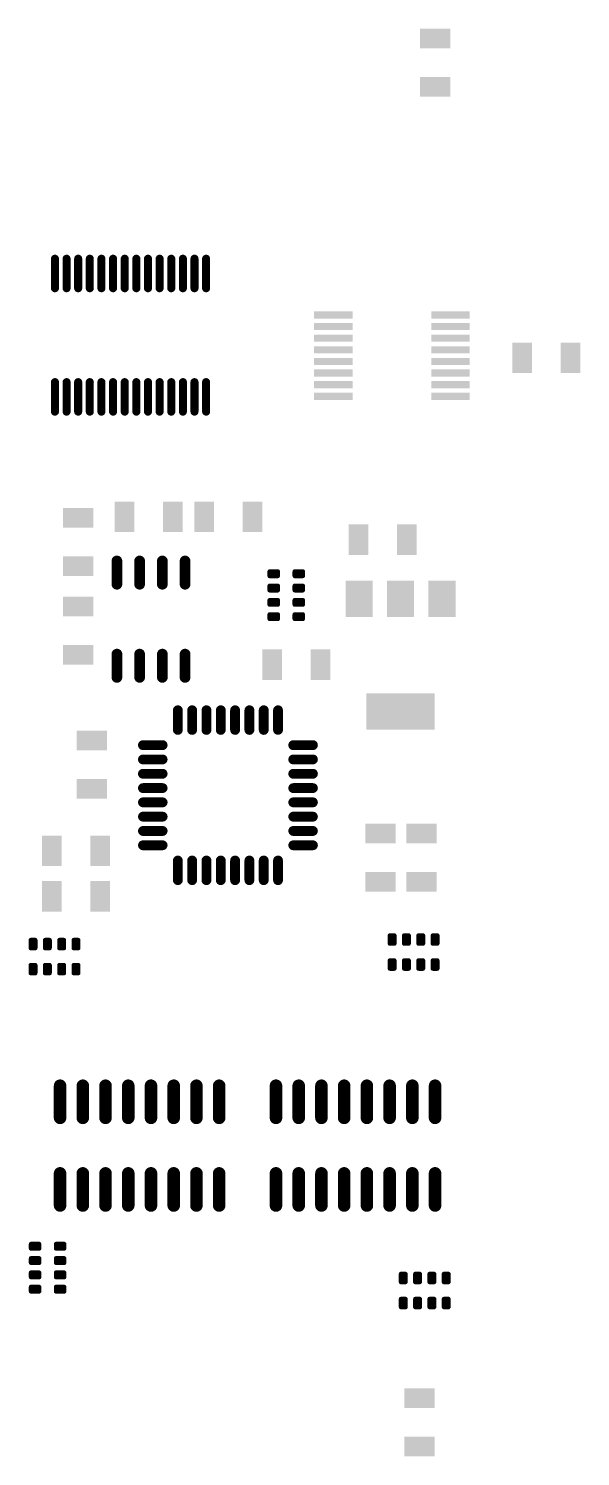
# Model space of a CAD drawing. Header units: millimetres. Extents: x 0.91 to 2.12, y 1.19 to 4.33.
import ezdxf

# ---------------------------------------------------------------- set-up
doc = ezdxf.new("R2010")
doc.units = ezdxf.units.MM
doc.header["$MEASUREMENT"] = 0
doc.layers.add('TopPaste', color=8, linetype='Continuous')

# ---------------------------------------------------------------- blocks, each defined once
blk = doc.blocks.new('C1206_1')
at = {"layer": 'TopPaste'}
for points in [[(-0.0315, -0.0335), (-0.0315, 0.0335), (-0.0748, -0.0335), (-0.0748, 0.0335)], [(0.0748, -0.0335), (0.0748, 0.0335), (0.0315, -0.0335), (0.0315, 0.0335)]]:
    blk.add_solid(points, dxfattribs=at)
blk = doc.blocks.new('C1206_2')
at = {"layer": 'TopPaste'}
for points in [[(-0.0315, -0.0335), (-0.0315, 0.0335), (-0.0748, -0.0335), (-0.0748, 0.0335)], [(0.0748, -0.0335), (0.0748, 0.0335), (0.0315, -0.0335), (0.0315, 0.0335)]]:
    blk.add_solid(points, dxfattribs=at)
blk = doc.blocks.new('16S1_M_3')
at = {"layer": 'TopPaste', "const_width": 0.0276}
for points in [[(-0.0354, 0), (0.0354, 0)], [(0.1575, 0), (0.2283, 0)], [(-0.0354, -0.05), (0.0354, -0.05)], [(0.1575, -0.05), (0.2283, -0.05)], [(-0.0354, -0.1), (0.0354, -0.1)], [(0.1575, -0.1), (0.2283, -0.1)], [(-0.0354, -0.15), (0.0354, -0.15)], [(0.1575, -0.15), (0.2283, -0.15)], [(-0.0354, -0.2), (0.0354, -0.2)], [(0.1575, -0.2), (0.2283, -0.2)], [(-0.0354, -0.25), (0.0354, -0.25)], [(0.1575, -0.25), (0.2283, -0.25)], [(-0.0354, -0.3), (0.0354, -0.3)], [(0.1575, -0.3), (0.2283, -0.3)], [(-0.0354, -0.35), (0.0354, -0.35)], [(0.1575, -0.35), (0.2283, -0.35)]]:
    blk.add_lwpolyline(points, dxfattribs=at)
at = {"layer": 'TopPaste', "const_width": 0.0138}
for points in [[(-0.0423, 0, 1), (-0.0285, 0, 1)], [(0.0285, 0, 1), (0.0423, 0, 1)], [(0.1506, 0, 1), (0.1644, 0, 1)], [(0.2215, 0, 1), (0.2352, 0, 1)], [(-0.0423, -0.05, 1), (-0.0285, -0.05, 1)], [(0.0285, -0.05, 1), (0.0423, -0.05, 1)], [(0.1506, -0.05, 1), (0.1644, -0.05, 1)], [(0.2215, -0.05, 1), (0.2352, -0.05, 1)], [(-0.0423, -0.1, 1), (-0.0285, -0.1, 1)], [(0.0285, -0.1, 1), (0.0423, -0.1, 1)], [(0.1506, -0.1, 1), (0.1644, -0.1, 1)], [(0.2215, -0.1, 1), (0.2352, -0.1, 1)], [(-0.0423, -0.15, 1), (-0.0285, -0.15, 1)], [(0.0285, -0.15, 1), (0.0423, -0.15, 1)], [(0.1506, -0.15, 1), (0.1644, -0.15, 1)], [(0.2215, -0.15, 1), (0.2352, -0.15, 1)], [(-0.0423, -0.2, 1), (-0.0285, -0.2, 1)], [(0.0285, -0.2, 1), (0.0423, -0.2, 1)], [(0.1506, -0.2, 1), (0.1644, -0.2, 1)], [(0.2215, -0.2, 1), (0.2352, -0.2, 1)], [(-0.0423, -0.25, 1), (-0.0285, -0.25, 1)], [(0.0285, -0.25, 1), (0.0423, -0.25, 1)], [(0.1506, -0.25, 1), (0.1644, -0.25, 1)], [(0.2215, -0.25, 1), (0.2352, -0.25, 1)], [(-0.0423, -0.3, 1), (-0.0285, -0.3, 1)], [(0.0285, -0.3, 1), (0.0423, -0.3, 1)], [(0.1506, -0.3, 1), (0.1644, -0.3, 1)], [(0.2215, -0.3, 1), (0.2352, -0.3, 1)], [(-0.0423, -0.35, 1), (-0.0285, -0.35, 1)], [(0.0285, -0.35, 1), (0.0423, -0.35, 1)], [(0.1506, -0.35, 1), (0.1644, -0.35, 1)], [(0.2215, -0.35, 1), (0.2352, -0.35, 1)]]:
    blk.add_lwpolyline(points, format="xyb", close=True, dxfattribs=at)
blk = doc.blocks.new('16S1_M_4')
at = {"layer": 'TopPaste', "const_width": 0.0276}
for points in [[(-0.0354, 0), (0.0354, 0)], [(0.1575, 0), (0.2283, 0)], [(-0.0354, -0.05), (0.0354, -0.05)], [(0.1575, -0.05), (0.2283, -0.05)], [(-0.0354, -0.1), (0.0354, -0.1)], [(0.1575, -0.1), (0.2283, -0.1)], [(-0.0354, -0.15), (0.0354, -0.15)], [(0.1575, -0.15), (0.2283, -0.15)], [(-0.0354, -0.2), (0.0354, -0.2)], [(0.1575, -0.2), (0.2283, -0.2)], [(-0.0354, -0.25), (0.0354, -0.25)], [(0.1575, -0.25), (0.2283, -0.25)], [(-0.0354, -0.3), (0.0354, -0.3)], [(0.1575, -0.3), (0.2283, -0.3)], [(-0.0354, -0.35), (0.0354, -0.35)], [(0.1575, -0.35), (0.2283, -0.35)]]:
    blk.add_lwpolyline(points, dxfattribs=at)
at = {"layer": 'TopPaste', "const_width": 0.0138}
for points in [[(-0.0423, 0, 1), (-0.0285, 0, 1)], [(0.0285, 0, 1), (0.0423, 0, 1)], [(0.1506, 0, 1), (0.1644, 0, 1)], [(0.2215, 0, 1), (0.2352, 0, 1)], [(-0.0423, -0.05, 1), (-0.0285, -0.05, 1)], [(0.0285, -0.05, 1), (0.0423, -0.05, 1)], [(0.1506, -0.05, 1), (0.1644, -0.05, 1)], [(0.2215, -0.05, 1), (0.2352, -0.05, 1)], [(-0.0423, -0.1, 1), (-0.0285, -0.1, 1)], [(0.0285, -0.1, 1), (0.0423, -0.1, 1)], [(0.1506, -0.1, 1), (0.1644, -0.1, 1)], [(0.2215, -0.1, 1), (0.2352, -0.1, 1)], [(-0.0423, -0.15, 1), (-0.0285, -0.15, 1)], [(0.0285, -0.15, 1), (0.0423, -0.15, 1)], [(0.1506, -0.15, 1), (0.1644, -0.15, 1)], [(0.2215, -0.15, 1), (0.2352, -0.15, 1)], [(-0.0423, -0.2, 1), (-0.0285, -0.2, 1)], [(0.0285, -0.2, 1), (0.0423, -0.2, 1)], [(0.1506, -0.2, 1), (0.1644, -0.2, 1)], [(0.2215, -0.2, 1), (0.2352, -0.2, 1)], [(-0.0423, -0.25, 1), (-0.0285, -0.25, 1)], [(0.0285, -0.25, 1), (0.0423, -0.25, 1)], [(0.1506, -0.25, 1), (0.1644, -0.25, 1)], [(0.2215, -0.25, 1), (0.2352, -0.25, 1)], [(-0.0423, -0.3, 1), (-0.0285, -0.3, 1)], [(0.0285, -0.3, 1), (0.0423, -0.3, 1)], [(0.1506, -0.3, 1), (0.1644, -0.3, 1)], [(0.2215, -0.3, 1), (0.2352, -0.3, 1)], [(-0.0423, -0.35, 1), (-0.0285, -0.35, 1)], [(0.0285, -0.35, 1), (0.0423, -0.35, 1)], [(0.1506, -0.35, 1), (0.1644, -0.35, 1)], [(0.2215, -0.35, 1), (0.2352, -0.35, 1)]]:
    blk.add_lwpolyline(points, format="xyb", close=True, dxfattribs=at)
blk = doc.blocks.new('SO8_S_5')
at = {"layer": 'TopPaste', "const_width": 0.00492}
for points in [[(-0.0113, 0.0049, 1), (-0.0064, 0.0049, 1)], [(0.0064, 0.0049, 1), (0.0113, 0.0049, 1)], [(0.0438, 0.0049, 1), (0.0487, 0.0049, 1)], [(0.0615, 0.0049, 1), (0.0664, 0.0049, 1)], [(-0.0113, -0.0049, 1), (-0.0064, -0.0049, 1)], [(-0.0113, -0.0266, 1), (-0.0064, -0.0266, 1)], [(0.0064, -0.0049, 1), (0.0113, -0.0049, 1)], [(0.0064, -0.0266, 1), (0.0113, -0.0266, 1)], [(0.0438, -0.0049, 1), (0.0487, -0.0049, 1)], [(0.0438, -0.0266, 1), (0.0487, -0.0266, 1)], [(0.0615, -0.0049, 1), (0.0664, -0.0049, 1)], [(0.0615, -0.0266, 1), (0.0664, -0.0266, 1)], [(-0.0113, -0.0364, 1), (-0.0064, -0.0364, 1)], [(-0.0113, -0.0581, 1), (-0.0064, -0.0581, 1)], [(0.0064, -0.0364, 1), (0.0113, -0.0364, 1)], [(0.0064, -0.0581, 1), (0.0113, -0.0581, 1)], [(0.0438, -0.0364, 1), (0.0487, -0.0364, 1)], [(0.0438, -0.0581, 1), (0.0487, -0.0581, 1)], [(0.0615, -0.0364, 1), (0.0664, -0.0364, 1)], [(0.0615, -0.0581, 1), (0.0664, -0.0581, 1)], [(-0.0113, -0.0679, 1), (-0.0064, -0.0679, 1)], [(-0.0113, -0.0896, 1), (-0.0064, -0.0896, 1)], [(0.0064, -0.0679, 1), (0.0113, -0.0679, 1)], [(0.0064, -0.0896, 1), (0.0113, -0.0896, 1)], [(0.0438, -0.0679, 1), (0.0487, -0.0679, 1)], [(0.0438, -0.0896, 1), (0.0487, -0.0896, 1)], [(0.0615, -0.0679, 1), (0.0664, -0.0679, 1)], [(0.0615, -0.0896, 1), (0.0664, -0.0896, 1)], [(-0.0113, -0.0994, 1), (-0.0064, -0.0994, 1)], [(0.0064, -0.0994, 1), (0.0113, -0.0994, 1)], [(0.0438, -0.0994, 1), (0.0487, -0.0994, 1)], [(0.0615, -0.0994, 1), (0.0664, -0.0994, 1)]]:
    blk.add_lwpolyline(points, format="xyb", close=True, dxfattribs=at)
at = {"layer": 'TopPaste'}
for points in [[(0.0138, -0.0049), (0.0138, 0.0049), (-0.0138, -0.0049), (-0.0138, 0.0049)], [(0.0089, -0.0098), (0.0089, 0.0098), (-0.0089, -0.0098), (-0.0089, 0.0098)], [(0.0689, -0.0049), (0.0689, 0.0049), (0.0413, -0.0049), (0.0413, 0.0049)], [(0.064, -0.0098), (0.064, 0.0098), (0.0463, -0.0098), (0.0463, 0.0098)], [(0.0138, -0.0364), (0.0138, -0.0266), (-0.0138, -0.0364), (-0.0138, -0.0266)], [(0.0089, -0.0413), (0.0089, -0.0217), (-0.0089, -0.0413), (-0.0089, -0.0217)], [(0.0689, -0.0364), (0.0689, -0.0266), (0.0413, -0.0364), (0.0413, -0.0266)], [(0.064, -0.0413), (0.064, -0.0217), (0.0463, -0.0413), (0.0463, -0.0217)], [(0.0138, -0.0679), (0.0138, -0.0581), (-0.0138, -0.0679), (-0.0138, -0.0581)], [(0.0089, -0.0728), (0.0089, -0.0531), (-0.0089, -0.0728), (-0.0089, -0.0531)], [(0.0689, -0.0679), (0.0689, -0.0581), (0.0413, -0.0679), (0.0413, -0.0581)], [(0.064, -0.0728), (0.064, -0.0531), (0.0463, -0.0728), (0.0463, -0.0531)], [(0.0138, -0.0994), (0.0138, -0.0896), (-0.0138, -0.0994), (-0.0138, -0.0896)], [(0.0089, -0.1043), (0.0089, -0.0846), (-0.0089, -0.1043), (-0.0089, -0.0846)], [(0.0689, -0.0994), (0.0689, -0.0896), (0.0413, -0.0994), (0.0413, -0.0896)], [(0.064, -0.1043), (0.064, -0.0846), (0.0463, -0.1043), (0.0463, -0.0846)]]:
    blk.add_solid(points, dxfattribs=at)
blk = doc.blocks.new('SO8_S_6')
at = {"layer": 'TopPaste', "const_width": 0.00492}
for points in [[(-0.0113, 0.0049, 1), (-0.0064, 0.0049, 1)], [(0.0064, 0.0049, 1), (0.0113, 0.0049, 1)], [(0.0438, 0.0049, 1), (0.0487, 0.0049, 1)], [(0.0615, 0.0049, 1), (0.0664, 0.0049, 1)], [(-0.0113, -0.0049, 1), (-0.0064, -0.0049, 1)], [(-0.0113, -0.0266, 1), (-0.0064, -0.0266, 1)], [(0.0064, -0.0049, 1), (0.0113, -0.0049, 1)], [(0.0064, -0.0266, 1), (0.0113, -0.0266, 1)], [(0.0438, -0.0049, 1), (0.0487, -0.0049, 1)], [(0.0438, -0.0266, 1), (0.0487, -0.0266, 1)], [(0.0615, -0.0049, 1), (0.0664, -0.0049, 1)], [(0.0615, -0.0266, 1), (0.0664, -0.0266, 1)], [(-0.0113, -0.0364, 1), (-0.0064, -0.0364, 1)], [(-0.0113, -0.0581, 1), (-0.0064, -0.0581, 1)], [(0.0064, -0.0364, 1), (0.0113, -0.0364, 1)], [(0.0064, -0.0581, 1), (0.0113, -0.0581, 1)], [(0.0438, -0.0364, 1), (0.0487, -0.0364, 1)], [(0.0438, -0.0581, 1), (0.0487, -0.0581, 1)], [(0.0615, -0.0364, 1), (0.0664, -0.0364, 1)], [(0.0615, -0.0581, 1), (0.0664, -0.0581, 1)], [(-0.0113, -0.0679, 1), (-0.0064, -0.0679, 1)], [(-0.0113, -0.0896, 1), (-0.0064, -0.0896, 1)], [(0.0064, -0.0679, 1), (0.0113, -0.0679, 1)], [(0.0064, -0.0896, 1), (0.0113, -0.0896, 1)], [(0.0438, -0.0679, 1), (0.0487, -0.0679, 1)], [(0.0438, -0.0896, 1), (0.0487, -0.0896, 1)], [(0.0615, -0.0679, 1), (0.0664, -0.0679, 1)], [(0.0615, -0.0896, 1), (0.0664, -0.0896, 1)], [(-0.0113, -0.0994, 1), (-0.0064, -0.0994, 1)], [(0.0064, -0.0994, 1), (0.0113, -0.0994, 1)], [(0.0438, -0.0994, 1), (0.0487, -0.0994, 1)], [(0.0615, -0.0994, 1), (0.0664, -0.0994, 1)]]:
    blk.add_lwpolyline(points, format="xyb", close=True, dxfattribs=at)
at = {"layer": 'TopPaste'}
for points in [[(0.0138, -0.0049), (0.0138, 0.0049), (-0.0138, -0.0049), (-0.0138, 0.0049)], [(0.0089, -0.0098), (0.0089, 0.0098), (-0.0089, -0.0098), (-0.0089, 0.0098)], [(0.0689, -0.0049), (0.0689, 0.0049), (0.0413, -0.0049), (0.0413, 0.0049)], [(0.064, -0.0098), (0.064, 0.0098), (0.0463, -0.0098), (0.0463, 0.0098)], [(0.0138, -0.0364), (0.0138, -0.0266), (-0.0138, -0.0364), (-0.0138, -0.0266)], [(0.0089, -0.0413), (0.0089, -0.0217), (-0.0089, -0.0413), (-0.0089, -0.0217)], [(0.0689, -0.0364), (0.0689, -0.0266), (0.0413, -0.0364), (0.0413, -0.0266)], [(0.064, -0.0413), (0.064, -0.0217), (0.0463, -0.0413), (0.0463, -0.0217)], [(0.0138, -0.0679), (0.0138, -0.0581), (-0.0138, -0.0679), (-0.0138, -0.0581)], [(0.0089, -0.0728), (0.0089, -0.0531), (-0.0089, -0.0728), (-0.0089, -0.0531)], [(0.0689, -0.0679), (0.0689, -0.0581), (0.0413, -0.0679), (0.0413, -0.0581)], [(0.064, -0.0728), (0.064, -0.0531), (0.0463, -0.0728), (0.0463, -0.0531)], [(0.0138, -0.0994), (0.0138, -0.0896), (-0.0138, -0.0994), (-0.0138, -0.0896)], [(0.0089, -0.1043), (0.0089, -0.0846), (-0.0089, -0.1043), (-0.0089, -0.0846)], [(0.0689, -0.0994), (0.0689, -0.0896), (0.0413, -0.0994), (0.0413, -0.0896)], [(0.064, -0.1043), (0.064, -0.0846), (0.0463, -0.1043), (0.0463, -0.0846)]]:
    blk.add_solid(points, dxfattribs=at)
blk = doc.blocks.new('SO8_S_7')
at = {"layer": 'TopPaste', "const_width": 0.00492}
for points in [[(-0.0113, 0.0049, 1), (-0.0064, 0.0049, 1)], [(0.0064, 0.0049, 1), (0.0113, 0.0049, 1)], [(0.0438, 0.0049, 1), (0.0487, 0.0049, 1)], [(0.0615, 0.0049, 1), (0.0664, 0.0049, 1)], [(-0.0113, -0.0049, 1), (-0.0064, -0.0049, 1)], [(-0.0113, -0.0266, 1), (-0.0064, -0.0266, 1)], [(0.0064, -0.0049, 1), (0.0113, -0.0049, 1)], [(0.0064, -0.0266, 1), (0.0113, -0.0266, 1)], [(0.0438, -0.0049, 1), (0.0487, -0.0049, 1)], [(0.0438, -0.0266, 1), (0.0487, -0.0266, 1)], [(0.0615, -0.0049, 1), (0.0664, -0.0049, 1)], [(0.0615, -0.0266, 1), (0.0664, -0.0266, 1)], [(-0.0113, -0.0364, 1), (-0.0064, -0.0364, 1)], [(-0.0113, -0.0581, 1), (-0.0064, -0.0581, 1)], [(0.0064, -0.0364, 1), (0.0113, -0.0364, 1)], [(0.0064, -0.0581, 1), (0.0113, -0.0581, 1)], [(0.0438, -0.0364, 1), (0.0487, -0.0364, 1)], [(0.0438, -0.0581, 1), (0.0487, -0.0581, 1)], [(0.0615, -0.0364, 1), (0.0664, -0.0364, 1)], [(0.0615, -0.0581, 1), (0.0664, -0.0581, 1)], [(-0.0113, -0.0679, 1), (-0.0064, -0.0679, 1)], [(-0.0113, -0.0896, 1), (-0.0064, -0.0896, 1)], [(0.0064, -0.0679, 1), (0.0113, -0.0679, 1)], [(0.0064, -0.0896, 1), (0.0113, -0.0896, 1)], [(0.0438, -0.0679, 1), (0.0487, -0.0679, 1)], [(0.0438, -0.0896, 1), (0.0487, -0.0896, 1)], [(0.0615, -0.0679, 1), (0.0664, -0.0679, 1)], [(0.0615, -0.0896, 1), (0.0664, -0.0896, 1)], [(-0.0113, -0.0994, 1), (-0.0064, -0.0994, 1)], [(0.0064, -0.0994, 1), (0.0113, -0.0994, 1)], [(0.0438, -0.0994, 1), (0.0487, -0.0994, 1)], [(0.0615, -0.0994, 1), (0.0664, -0.0994, 1)]]:
    blk.add_lwpolyline(points, format="xyb", close=True, dxfattribs=at)
at = {"layer": 'TopPaste'}
for points in [[(0.0138, -0.0049), (0.0138, 0.0049), (-0.0138, -0.0049), (-0.0138, 0.0049)], [(0.0089, -0.0098), (0.0089, 0.0098), (-0.0089, -0.0098), (-0.0089, 0.0098)], [(0.0689, -0.0049), (0.0689, 0.0049), (0.0413, -0.0049), (0.0413, 0.0049)], [(0.064, -0.0098), (0.064, 0.0098), (0.0463, -0.0098), (0.0463, 0.0098)], [(0.0138, -0.0364), (0.0138, -0.0266), (-0.0138, -0.0364), (-0.0138, -0.0266)], [(0.0089, -0.0413), (0.0089, -0.0217), (-0.0089, -0.0413), (-0.0089, -0.0217)], [(0.0689, -0.0364), (0.0689, -0.0266), (0.0413, -0.0364), (0.0413, -0.0266)], [(0.064, -0.0413), (0.064, -0.0217), (0.0463, -0.0413), (0.0463, -0.0217)], [(0.0138, -0.0679), (0.0138, -0.0581), (-0.0138, -0.0679), (-0.0138, -0.0581)], [(0.0089, -0.0728), (0.0089, -0.0531), (-0.0089, -0.0728), (-0.0089, -0.0531)], [(0.0689, -0.0679), (0.0689, -0.0581), (0.0413, -0.0679), (0.0413, -0.0581)], [(0.064, -0.0728), (0.064, -0.0531), (0.0463, -0.0728), (0.0463, -0.0531)], [(0.0138, -0.0994), (0.0138, -0.0896), (-0.0138, -0.0994), (-0.0138, -0.0896)], [(0.0089, -0.1043), (0.0089, -0.0846), (-0.0089, -0.1043), (-0.0089, -0.0846)], [(0.0689, -0.0994), (0.0689, -0.0896), (0.0413, -0.0994), (0.0413, -0.0896)], [(0.064, -0.1043), (0.064, -0.0846), (0.0463, -0.1043), (0.0463, -0.0846)]]:
    blk.add_solid(points, dxfattribs=at)
blk = doc.blocks.new('SO8_S_8')
at = {"layer": 'TopPaste', "const_width": 0.00492}
for points in [[(-0.0113, 0.0049, 1), (-0.0064, 0.0049, 1)], [(0.0064, 0.0049, 1), (0.0113, 0.0049, 1)], [(0.0438, 0.0049, 1), (0.0487, 0.0049, 1)], [(0.0615, 0.0049, 1), (0.0664, 0.0049, 1)], [(-0.0113, -0.0049, 1), (-0.0064, -0.0049, 1)], [(-0.0113, -0.0266, 1), (-0.0064, -0.0266, 1)], [(0.0064, -0.0049, 1), (0.0113, -0.0049, 1)], [(0.0064, -0.0266, 1), (0.0113, -0.0266, 1)], [(0.0438, -0.0049, 1), (0.0487, -0.0049, 1)], [(0.0438, -0.0266, 1), (0.0487, -0.0266, 1)], [(0.0615, -0.0049, 1), (0.0664, -0.0049, 1)], [(0.0615, -0.0266, 1), (0.0664, -0.0266, 1)], [(-0.0113, -0.0364, 1), (-0.0064, -0.0364, 1)], [(-0.0113, -0.0581, 1), (-0.0064, -0.0581, 1)], [(0.0064, -0.0364, 1), (0.0113, -0.0364, 1)], [(0.0064, -0.0581, 1), (0.0113, -0.0581, 1)], [(0.0438, -0.0364, 1), (0.0487, -0.0364, 1)], [(0.0438, -0.0581, 1), (0.0487, -0.0581, 1)], [(0.0615, -0.0364, 1), (0.0664, -0.0364, 1)], [(0.0615, -0.0581, 1), (0.0664, -0.0581, 1)], [(-0.0113, -0.0679, 1), (-0.0064, -0.0679, 1)], [(-0.0113, -0.0896, 1), (-0.0064, -0.0896, 1)], [(0.0064, -0.0679, 1), (0.0113, -0.0679, 1)], [(0.0064, -0.0896, 1), (0.0113, -0.0896, 1)], [(0.0438, -0.0679, 1), (0.0487, -0.0679, 1)], [(0.0438, -0.0896, 1), (0.0487, -0.0896, 1)], [(0.0615, -0.0679, 1), (0.0664, -0.0679, 1)], [(0.0615, -0.0896, 1), (0.0664, -0.0896, 1)], [(-0.0113, -0.0994, 1), (-0.0064, -0.0994, 1)], [(0.0064, -0.0994, 1), (0.0113, -0.0994, 1)], [(0.0438, -0.0994, 1), (0.0487, -0.0994, 1)], [(0.0615, -0.0994, 1), (0.0664, -0.0994, 1)]]:
    blk.add_lwpolyline(points, format="xyb", close=True, dxfattribs=at)
at = {"layer": 'TopPaste'}
for points in [[(0.0138, -0.0049), (0.0138, 0.0049), (-0.0138, -0.0049), (-0.0138, 0.0049)], [(0.0089, -0.0098), (0.0089, 0.0098), (-0.0089, -0.0098), (-0.0089, 0.0098)], [(0.0689, -0.0049), (0.0689, 0.0049), (0.0413, -0.0049), (0.0413, 0.0049)], [(0.064, -0.0098), (0.064, 0.0098), (0.0463, -0.0098), (0.0463, 0.0098)], [(0.0138, -0.0364), (0.0138, -0.0266), (-0.0138, -0.0364), (-0.0138, -0.0266)], [(0.0089, -0.0413), (0.0089, -0.0217), (-0.0089, -0.0413), (-0.0089, -0.0217)], [(0.0689, -0.0364), (0.0689, -0.0266), (0.0413, -0.0364), (0.0413, -0.0266)], [(0.064, -0.0413), (0.064, -0.0217), (0.0463, -0.0413), (0.0463, -0.0217)], [(0.0138, -0.0679), (0.0138, -0.0581), (-0.0138, -0.0679), (-0.0138, -0.0581)], [(0.0089, -0.0728), (0.0089, -0.0531), (-0.0089, -0.0728), (-0.0089, -0.0531)], [(0.0689, -0.0679), (0.0689, -0.0581), (0.0413, -0.0679), (0.0413, -0.0581)], [(0.064, -0.0728), (0.064, -0.0531), (0.0463, -0.0728), (0.0463, -0.0531)], [(0.0138, -0.0994), (0.0138, -0.0896), (-0.0138, -0.0994), (-0.0138, -0.0896)], [(0.0089, -0.1043), (0.0089, -0.0846), (-0.0089, -0.1043), (-0.0089, -0.0846)], [(0.0689, -0.0994), (0.0689, -0.0896), (0.0413, -0.0994), (0.0413, -0.0896)], [(0.064, -0.1043), (0.064, -0.0846), (0.0463, -0.1043), (0.0463, -0.0846)]]:
    blk.add_solid(points, dxfattribs=at)
blk = doc.blocks.new('SSOP_SS28_N_9')
at = {"layer": 'TopPaste', "const_width": 0.0177}
for points in [[(-0.1683, 0.1663), (-0.1033, 0.1663)], [(0.1033, 0.1663), (0.1683, 0.1663)], [(-0.1683, 0.1407), (-0.1033, 0.1407)], [(0.1033, 0.1407), (0.1683, 0.1407)], [(-0.1683, 0.1152), (-0.1033, 0.1152)], [(-0.1683, 0.0896), (-0.1033, 0.0896)], [(0.1033, 0.1152), (0.1683, 0.1152)], [(0.1033, 0.0896), (0.1683, 0.0896)], [(-0.1683, 0.064), (-0.1033, 0.064)], [(0.1033, 0.064), (0.1683, 0.064)], [(-0.1683, 0.0384), (-0.1033, 0.0384)], [(0.1033, 0.0384), (0.1683, 0.0384)], [(-0.1683, 0.0128), (-0.1033, 0.0128)], [(0.1033, 0.0128), (0.1683, 0.0128)], [(-0.1683, -0.0128), (-0.1033, -0.0128)], [(-0.1683, -0.0384), (-0.1033, -0.0384)], [(0.1033, -0.0128), (0.1683, -0.0128)], [(0.1033, -0.0384), (0.1683, -0.0384)], [(-0.1683, -0.064), (-0.1033, -0.064)], [(0.1033, -0.064), (0.1683, -0.064)], [(-0.1683, -0.0896), (-0.1033, -0.0896)], [(0.1033, -0.0896), (0.1683, -0.0896)], [(-0.1683, -0.1152), (-0.1033, -0.1152)], [(0.1033, -0.1152), (0.1683, -0.1152)], [(-0.1683, -0.1407), (-0.1033, -0.1407)], [(0.1033, -0.1407), (0.1683, -0.1407)], [(-0.1683, -0.1663), (-0.1033, -0.1663)], [(0.1033, -0.1663), (0.1683, -0.1663)]]:
    blk.add_lwpolyline(points, dxfattribs=at)
at = {"layer": 'TopPaste', "const_width": 0.00886}
for points in [[(-0.1727, 0.1663, 1), (-0.1639, 0.1663, 1)], [(-0.1078, 0.1663, 1), (-0.0989, 0.1663, 1)], [(0.0989, 0.1663, 1), (0.1078, 0.1663, 1)], [(0.1639, 0.1663, 1), (0.1727, 0.1663, 1)], [(-0.1727, 0.1407, 1), (-0.1639, 0.1407, 1)], [(-0.1078, 0.1407, 1), (-0.0989, 0.1407, 1)], [(0.0989, 0.1407, 1), (0.1078, 0.1407, 1)], [(0.1639, 0.1407, 1), (0.1727, 0.1407, 1)], [(-0.1727, 0.1152, 1), (-0.1639, 0.1152, 1)], [(-0.1727, 0.0896, 1), (-0.1639, 0.0896, 1)], [(-0.1078, 0.1152, 1), (-0.0989, 0.1152, 1)], [(-0.1078, 0.0896, 1), (-0.0989, 0.0896, 1)], [(0.0989, 0.1152, 1), (0.1078, 0.1152, 1)], [(0.0989, 0.0896, 1), (0.1078, 0.0896, 1)], [(0.1639, 0.1152, 1), (0.1727, 0.1152, 1)], [(0.1639, 0.0896, 1), (0.1727, 0.0896, 1)], [(-0.1727, 0.064, 1), (-0.1639, 0.064, 1)], [(-0.1078, 0.064, 1), (-0.0989, 0.064, 1)], [(0.0989, 0.064, 1), (0.1078, 0.064, 1)], [(0.1639, 0.064, 1), (0.1727, 0.064, 1)], [(-0.1727, 0.0384, 1), (-0.1639, 0.0384, 1)], [(-0.1078, 0.0384, 1), (-0.0989, 0.0384, 1)], [(0.0989, 0.0384, 1), (0.1078, 0.0384, 1)], [(0.1639, 0.0384, 1), (0.1727, 0.0384, 1)], [(-0.1727, 0.0128, 1), (-0.1639, 0.0128, 1)], [(-0.1078, 0.0128, 1), (-0.0989, 0.0128, 1)], [(0.0989, 0.0128, 1), (0.1078, 0.0128, 1)], [(0.1639, 0.0128, 1), (0.1727, 0.0128, 1)], [(-0.1727, -0.0128, 1), (-0.1639, -0.0128, 1)], [(-0.1727, -0.0384, 1), (-0.1639, -0.0384, 1)], [(-0.1078, -0.0128, 1), (-0.0989, -0.0128, 1)], [(-0.1078, -0.0384, 1), (-0.0989, -0.0384, 1)], [(0.0989, -0.0128, 1), (0.1078, -0.0128, 1)], [(0.0989, -0.0384, 1), (0.1078, -0.0384, 1)], [(0.1639, -0.0128, 1), (0.1727, -0.0128, 1)], [(0.1639, -0.0384, 1), (0.1727, -0.0384, 1)], [(-0.1727, -0.064, 1), (-0.1639, -0.064, 1)], [(-0.1078, -0.064, 1), (-0.0989, -0.064, 1)], [(0.0989, -0.064, 1), (0.1078, -0.064, 1)], [(0.1639, -0.064, 1), (0.1727, -0.064, 1)], [(-0.1727, -0.0896, 1), (-0.1639, -0.0896, 1)], [(-0.1078, -0.0896, 1), (-0.0989, -0.0896, 1)], [(0.0989, -0.0896, 1), (0.1078, -0.0896, 1)], [(0.1639, -0.0896, 1), (0.1727, -0.0896, 1)], [(-0.1727, -0.1152, 1), (-0.1639, -0.1152, 1)], [(-0.1078, -0.1152, 1), (-0.0989, -0.1152, 1)], [(0.0989, -0.1152, 1), (0.1078, -0.1152, 1)], [(0.1639, -0.1152, 1), (0.1727, -0.1152, 1)], [(-0.1727, -0.1407, 1), (-0.1639, -0.1407, 1)], [(-0.1078, -0.1407, 1), (-0.0989, -0.1407, 1)], [(0.0989, -0.1407, 1), (0.1078, -0.1407, 1)], [(0.1639, -0.1407, 1), (0.1727, -0.1407, 1)], [(-0.1727, -0.1663, 1), (-0.1639, -0.1663, 1)], [(-0.1078, -0.1663, 1), (-0.0989, -0.1663, 1)], [(0.0989, -0.1663, 1), (0.1078, -0.1663, 1)], [(0.1639, -0.1663, 1), (0.1727, -0.1663, 1)]]:
    blk.add_lwpolyline(points, format="xyb", close=True, dxfattribs=at)
blk = doc.blocks.new('C1206_10')
at = {"layer": 'TopPaste'}
for points in [[(-0.0315, -0.0335), (-0.0315, 0.0335), (-0.0748, -0.0335), (-0.0748, 0.0335)], [(0.0748, -0.0335), (0.0748, 0.0335), (0.0315, -0.0335), (0.0315, 0.0335)]]:
    blk.add_solid(points, dxfattribs=at)
blk = doc.blocks.new('SO8_S_11')
at = {"layer": 'TopPaste', "const_width": 0.00492}
for points in [[(-0.0113, 0.0049, 1), (-0.0064, 0.0049, 1)], [(0.0064, 0.0049, 1), (0.0113, 0.0049, 1)], [(0.0438, 0.0049, 1), (0.0487, 0.0049, 1)], [(0.0615, 0.0049, 1), (0.0664, 0.0049, 1)], [(-0.0113, -0.0049, 1), (-0.0064, -0.0049, 1)], [(-0.0113, -0.0266, 1), (-0.0064, -0.0266, 1)], [(0.0064, -0.0049, 1), (0.0113, -0.0049, 1)], [(0.0064, -0.0266, 1), (0.0113, -0.0266, 1)], [(0.0438, -0.0049, 1), (0.0487, -0.0049, 1)], [(0.0438, -0.0266, 1), (0.0487, -0.0266, 1)], [(0.0615, -0.0049, 1), (0.0664, -0.0049, 1)], [(0.0615, -0.0266, 1), (0.0664, -0.0266, 1)], [(-0.0113, -0.0364, 1), (-0.0064, -0.0364, 1)], [(-0.0113, -0.0581, 1), (-0.0064, -0.0581, 1)], [(0.0064, -0.0364, 1), (0.0113, -0.0364, 1)], [(0.0064, -0.0581, 1), (0.0113, -0.0581, 1)], [(0.0438, -0.0364, 1), (0.0487, -0.0364, 1)], [(0.0438, -0.0581, 1), (0.0487, -0.0581, 1)], [(0.0615, -0.0364, 1), (0.0664, -0.0364, 1)], [(0.0615, -0.0581, 1), (0.0664, -0.0581, 1)], [(-0.0113, -0.0679, 1), (-0.0064, -0.0679, 1)], [(-0.0113, -0.0896, 1), (-0.0064, -0.0896, 1)], [(0.0064, -0.0679, 1), (0.0113, -0.0679, 1)], [(0.0064, -0.0896, 1), (0.0113, -0.0896, 1)], [(0.0438, -0.0679, 1), (0.0487, -0.0679, 1)], [(0.0438, -0.0896, 1), (0.0487, -0.0896, 1)], [(0.0615, -0.0679, 1), (0.0664, -0.0679, 1)], [(0.0615, -0.0896, 1), (0.0664, -0.0896, 1)], [(-0.0113, -0.0994, 1), (-0.0064, -0.0994, 1)], [(0.0064, -0.0994, 1), (0.0113, -0.0994, 1)], [(0.0438, -0.0994, 1), (0.0487, -0.0994, 1)], [(0.0615, -0.0994, 1), (0.0664, -0.0994, 1)]]:
    blk.add_lwpolyline(points, format="xyb", close=True, dxfattribs=at)
at = {"layer": 'TopPaste'}
for points in [[(0.0138, -0.0049), (0.0138, 0.0049), (-0.0138, -0.0049), (-0.0138, 0.0049)], [(0.0089, -0.0098), (0.0089, 0.0098), (-0.0089, -0.0098), (-0.0089, 0.0098)], [(0.0689, -0.0049), (0.0689, 0.0049), (0.0413, -0.0049), (0.0413, 0.0049)], [(0.064, -0.0098), (0.064, 0.0098), (0.0463, -0.0098), (0.0463, 0.0098)], [(0.0138, -0.0364), (0.0138, -0.0266), (-0.0138, -0.0364), (-0.0138, -0.0266)], [(0.0089, -0.0413), (0.0089, -0.0217), (-0.0089, -0.0413), (-0.0089, -0.0217)], [(0.0689, -0.0364), (0.0689, -0.0266), (0.0413, -0.0364), (0.0413, -0.0266)], [(0.064, -0.0413), (0.064, -0.0217), (0.0463, -0.0413), (0.0463, -0.0217)], [(0.0138, -0.0679), (0.0138, -0.0581), (-0.0138, -0.0679), (-0.0138, -0.0581)], [(0.0089, -0.0728), (0.0089, -0.0531), (-0.0089, -0.0728), (-0.0089, -0.0531)], [(0.0689, -0.0679), (0.0689, -0.0581), (0.0413, -0.0679), (0.0413, -0.0581)], [(0.064, -0.0728), (0.064, -0.0531), (0.0463, -0.0728), (0.0463, -0.0531)], [(0.0138, -0.0994), (0.0138, -0.0896), (-0.0138, -0.0994), (-0.0138, -0.0896)], [(0.0089, -0.1043), (0.0089, -0.0846), (-0.0089, -0.1043), (-0.0089, -0.0846)], [(0.0689, -0.0994), (0.0689, -0.0896), (0.0413, -0.0994), (0.0413, -0.0896)], [(0.064, -0.1043), (0.064, -0.0846), (0.0463, -0.1043), (0.0463, -0.0846)]]:
    blk.add_solid(points, dxfattribs=at)
blk = doc.blocks.new('C1206_13')
at = {"layer": 'TopPaste'}
for points in [[(-0.0315, -0.0335), (-0.0315, 0.0335), (-0.0748, -0.0335), (-0.0748, 0.0335)], [(0.0748, -0.0335), (0.0748, 0.0335), (0.0315, -0.0335), (0.0315, 0.0335)]]:
    blk.add_solid(points, dxfattribs=at)
blk = doc.blocks.new('32A_N_14')
at = {"layer": 'TopPaste', "const_width": 0.0217}
for points in [[(-0.1102, 0.187), (-0.1102, 0.1437)], [(-0.0787, 0.187), (-0.0787, 0.1437)], [(-0.0472, 0.187), (-0.0472, 0.1437)], [(-0.0157, 0.187), (-0.0157, 0.1437)], [(0.0157, 0.187), (0.0157, 0.1437)], [(0.0472, 0.187), (0.0472, 0.1437)], [(0.0787, 0.187), (0.0787, 0.1437)], [(0.1102, 0.187), (0.1102, 0.1437)], [(-0.187, 0.1102), (-0.1437, 0.1102)], [(0.1437, 0.1102), (0.187, 0.1102)], [(-0.187, 0.0787), (-0.1437, 0.0787)], [(0.1437, 0.0787), (0.187, 0.0787)], [(-0.187, 0.0472), (-0.1437, 0.0472)], [(0.1437, 0.0472), (0.187, 0.0472)], [(-0.187, 0.0157), (-0.1437, 0.0157)], [(0.1437, 0.0157), (0.187, 0.0157)], [(-0.187, -0.0157), (-0.1437, -0.0157)], [(0.1437, -0.0157), (0.187, -0.0157)], [(-0.187, -0.0472), (-0.1437, -0.0472)], [(0.1437, -0.0472), (0.187, -0.0472)], [(-0.187, -0.0787), (-0.1437, -0.0787)], [(0.1437, -0.0787), (0.187, -0.0787)], [(-0.187, -0.1102), (-0.1437, -0.1102)], [(0.1437, -0.1102), (0.187, -0.1102)], [(-0.1102, -0.1437), (-0.1102, -0.187)], [(-0.0787, -0.1437), (-0.0787, -0.187)], [(-0.0472, -0.1437), (-0.0472, -0.187)], [(-0.0157, -0.1437), (-0.0157, -0.187)], [(0.0157, -0.1437), (0.0157, -0.187)], [(0.0472, -0.1437), (0.0472, -0.187)], [(0.0787, -0.1437), (0.0787, -0.187)], [(0.1102, -0.1437), (0.1102, -0.187)]]:
    blk.add_lwpolyline(points, dxfattribs=at)
at = {"layer": 'TopPaste', "const_width": 0.0108}
for points in [[(-0.1156, 0.187, 1), (-0.1048, 0.187, 1)], [(-0.0842, 0.187, 1), (-0.0733, 0.187, 1)], [(-0.0527, 0.187, 1), (-0.0418, 0.187, 1)], [(-0.0212, 0.187, 1), (-0.0103, 0.187, 1)], [(0.0103, 0.187, 1), (0.0212, 0.187, 1)], [(0.0418, 0.187, 1), (0.0527, 0.187, 1)], [(0.0733, 0.187, 1), (0.0842, 0.187, 1)], [(0.1048, 0.187, 1), (0.1156, 0.187, 1)], [(-0.1156, 0.1437, 1), (-0.1048, 0.1437, 1)], [(-0.0842, 0.1437, 1), (-0.0733, 0.1437, 1)], [(-0.0527, 0.1437, 1), (-0.0418, 0.1437, 1)], [(-0.0212, 0.1437, 1), (-0.0103, 0.1437, 1)], [(0.0103, 0.1437, 1), (0.0212, 0.1437, 1)], [(0.0418, 0.1437, 1), (0.0527, 0.1437, 1)], [(0.0733, 0.1437, 1), (0.0842, 0.1437, 1)], [(0.1048, 0.1437, 1), (0.1156, 0.1437, 1)], [(-0.1924, 0.1102, 1), (-0.1816, 0.1102, 1)], [(-0.1491, 0.1102, 1), (-0.1383, 0.1102, 1)], [(0.1383, 0.1102, 1), (0.1491, 0.1102, 1)], [(0.1816, 0.1102, 1), (0.1924, 0.1102, 1)], [(-0.1924, 0.0787, 1), (-0.1816, 0.0787, 1)], [(-0.1491, 0.0787, 1), (-0.1383, 0.0787, 1)], [(0.1383, 0.0787, 1), (0.1491, 0.0787, 1)], [(0.1816, 0.0787, 1), (0.1924, 0.0787, 1)], [(-0.1924, 0.0472, 1), (-0.1816, 0.0472, 1)], [(-0.1491, 0.0472, 1), (-0.1383, 0.0472, 1)], [(0.1383, 0.0472, 1), (0.1491, 0.0472, 1)], [(0.1816, 0.0472, 1), (0.1924, 0.0472, 1)], [(-0.1924, 0.0157, 1), (-0.1816, 0.0157, 1)], [(-0.1491, 0.0157, 1), (-0.1383, 0.0157, 1)], [(0.1383, 0.0157, 1), (0.1491, 0.0157, 1)], [(0.1816, 0.0157, 1), (0.1924, 0.0157, 1)], [(-0.1924, -0.0157, 1), (-0.1816, -0.0157, 1)], [(-0.1491, -0.0157, 1), (-0.1383, -0.0157, 1)], [(0.1383, -0.0157, 1), (0.1491, -0.0157, 1)], [(0.1816, -0.0157, 1), (0.1924, -0.0157, 1)], [(-0.1924, -0.0472, 1), (-0.1816, -0.0472, 1)], [(-0.1491, -0.0472, 1), (-0.1383, -0.0472, 1)], [(0.1383, -0.0472, 1), (0.1491, -0.0472, 1)], [(0.1816, -0.0472, 1), (0.1924, -0.0472, 1)], [(-0.1924, -0.0787, 1), (-0.1816, -0.0787, 1)], [(-0.1491, -0.0787, 1), (-0.1383, -0.0787, 1)], [(0.1383, -0.0787, 1), (0.1491, -0.0787, 1)], [(0.1816, -0.0787, 1), (0.1924, -0.0787, 1)], [(-0.1924, -0.1102, 1), (-0.1816, -0.1102, 1)], [(-0.1491, -0.1102, 1), (-0.1383, -0.1102, 1)], [(0.1383, -0.1102, 1), (0.1491, -0.1102, 1)], [(0.1816, -0.1102, 1), (0.1924, -0.1102, 1)], [(-0.1156, -0.1437, 1), (-0.1048, -0.1437, 1)], [(-0.0842, -0.1437, 1), (-0.0733, -0.1437, 1)], [(-0.0527, -0.1437, 1), (-0.0418, -0.1437, 1)], [(-0.0212, -0.1437, 1), (-0.0103, -0.1437, 1)], [(0.0103, -0.1437, 1), (0.0212, -0.1437, 1)], [(0.0418, -0.1437, 1), (0.0527, -0.1437, 1)], [(0.0733, -0.1437, 1), (0.0842, -0.1437, 1)], [(0.1048, -0.1437, 1), (0.1156, -0.1437, 1)], [(-0.1156, -0.187, 1), (-0.1048, -0.187, 1)], [(-0.0842, -0.187, 1), (-0.0733, -0.187, 1)], [(-0.0527, -0.187, 1), (-0.0418, -0.187, 1)], [(-0.0212, -0.187, 1), (-0.0103, -0.187, 1)], [(0.0103, -0.187, 1), (0.0212, -0.187, 1)], [(0.0418, -0.187, 1), (0.0527, -0.187, 1)], [(0.0733, -0.187, 1), (0.0842, -0.187, 1)], [(0.1048, -0.187, 1), (0.1156, -0.187, 1)]]:
    blk.add_lwpolyline(points, format="xyb", close=True, dxfattribs=at)
blk = doc.blocks.new('C1206_15')
at = {"layer": 'TopPaste'}
for points in [[(-0.0315, -0.0335), (-0.0315, 0.0335), (-0.0748, -0.0335), (-0.0748, 0.0335)], [(0.0748, -0.0335), (0.0748, 0.0335), (0.0315, -0.0335), (0.0315, 0.0335)]]:
    blk.add_solid(points, dxfattribs=at)
blk = doc.blocks.new('8S1_L_16')
at = {"layer": 'TopPaste', "const_width": 0.0236}
for points in [[(-0.1281, 0.075), (-0.0769, 0.075)], [(0.0769, 0.075), (0.1281, 0.075)], [(-0.1281, 0.025), (-0.0769, 0.025)], [(0.0769, 0.025), (0.1281, 0.025)], [(-0.1281, -0.025), (-0.0769, -0.025)], [(0.0769, -0.025), (0.1281, -0.025)], [(-0.1281, -0.075), (-0.0769, -0.075)], [(0.0769, -0.075), (0.1281, -0.075)]]:
    blk.add_lwpolyline(points, dxfattribs=at)
at = {"layer": 'TopPaste', "const_width": 0.0118}
for points in [[(-0.134, 0.075, 1), (-0.1222, 0.075, 1)], [(-0.0828, 0.075, 1), (-0.071, 0.075, 1)], [(0.071, 0.075, 1), (0.0828, 0.075, 1)], [(0.1222, 0.075, 1), (0.134, 0.075, 1)], [(-0.134, 0.025, 1), (-0.1222, 0.025, 1)], [(-0.0828, 0.025, 1), (-0.071, 0.025, 1)], [(0.071, 0.025, 1), (0.0828, 0.025, 1)], [(0.1222, 0.025, 1), (0.134, 0.025, 1)], [(-0.134, -0.025, 1), (-0.1222, -0.025, 1)], [(-0.0828, -0.025, 1), (-0.071, -0.025, 1)], [(0.071, -0.025, 1), (0.0828, -0.025, 1)], [(0.1222, -0.025, 1), (0.134, -0.025, 1)], [(-0.134, -0.075, 1), (-0.1222, -0.075, 1)], [(-0.0828, -0.075, 1), (-0.071, -0.075, 1)], [(0.071, -0.075, 1), (0.0828, -0.075, 1)], [(0.1222, -0.075, 1), (0.134, -0.075, 1)]]:
    blk.add_lwpolyline(points, format="xyb", close=True, dxfattribs=at)
blk = doc.blocks.new('C1206_17')
at = {"layer": 'TopPaste'}
for points in [[(-0.0315, -0.0335), (-0.0315, 0.0335), (-0.0748, -0.0335), (-0.0748, 0.0335)], [(0.0748, -0.0335), (0.0748, 0.0335), (0.0315, -0.0335), (0.0315, 0.0335)]]:
    blk.add_solid(points, dxfattribs=at)
blk = doc.blocks.new('C1206_18')
at = {"layer": 'TopPaste'}
for points in [[(-0.0315, -0.0335), (-0.0315, 0.0335), (-0.0748, -0.0335), (-0.0748, 0.0335)], [(0.0748, -0.0335), (0.0748, 0.0335), (0.0315, -0.0335), (0.0315, 0.0335)]]:
    blk.add_solid(points, dxfattribs=at)
blk = doc.blocks.new('C1206_20')
at = {"layer": 'TopPaste'}
for points in [[(-0.0315, -0.0335), (-0.0315, 0.0335), (-0.0748, -0.0335), (-0.0748, 0.0335)], [(0.0748, -0.0335), (0.0748, 0.0335), (0.0315, -0.0335), (0.0315, 0.0335)]]:
    blk.add_solid(points, dxfattribs=at)
blk = doc.blocks.new('C1206_21')
at = {"layer": 'TopPaste'}
for points in [[(-0.0315, -0.0335), (-0.0315, 0.0335), (-0.0748, -0.0335), (-0.0748, 0.0335)], [(0.0748, -0.0335), (0.0748, 0.0335), (0.0315, -0.0335), (0.0315, 0.0335)]]:
    blk.add_solid(points, dxfattribs=at)
blk = doc.blocks.new('C1206_22')
at = {"layer": 'TopPaste'}
for points in [[(-0.0315, -0.0335), (-0.0315, 0.0335), (-0.0748, -0.0335), (-0.0748, 0.0335)], [(0.0748, -0.0335), (0.0748, 0.0335), (0.0315, -0.0335), (0.0315, 0.0335)]]:
    blk.add_solid(points, dxfattribs=at)
blk = doc.blocks.new('C1206_23')
at = {"layer": 'TopPaste'}
for points in [[(-0.0315, -0.0335), (-0.0315, 0.0335), (-0.0748, -0.0335), (-0.0748, 0.0335)], [(0.0748, -0.0335), (0.0748, 0.0335), (0.0315, -0.0335), (0.0315, 0.0335)]]:
    blk.add_solid(points, dxfattribs=at)
blk = doc.blocks.new('C1206_24')
at = {"layer": 'TopPaste'}
for points in [[(-0.0315, -0.0335), (-0.0315, 0.0335), (-0.0748, -0.0335), (-0.0748, 0.0335)], [(0.0748, -0.0335), (0.0748, 0.0335), (0.0315, -0.0335), (0.0315, 0.0335)]]:
    blk.add_solid(points, dxfattribs=at)
blk = doc.blocks.new('C1206_25')
at = {"layer": 'TopPaste'}
for points in [[(-0.0315, -0.0335), (-0.0315, 0.0335), (-0.0748, -0.0335), (-0.0748, 0.0335)], [(0.0748, -0.0335), (0.0748, 0.0335), (0.0315, -0.0335), (0.0315, 0.0335)]]:
    blk.add_solid(points, dxfattribs=at)
blk = doc.blocks.new('SOT_223_27')
at = {"layer": 'TopPaste'}
for points in [[(0.016, 0.208), (0.166, 0.208), (0.016, 0.288), (0.166, 0.288)], [(-0.03, -0.04), (0.03, -0.04), (-0.03, 0.04), (0.03, 0.04)], [(0.061, -0.04), (0.121, -0.04), (0.061, 0.04), (0.121, 0.04)], [(0.152, -0.04), (0.212, -0.04), (0.152, 0.04), (0.212, 0.04)]]:
    blk.add_solid(points, dxfattribs=at)
blk = doc.blocks.new('DB016_36')
at = {"layer": 'TopPaste'}
for points in [[(-0.081693, 0.17126), (-0.097441, 0.17126), (-0.081693, 0.086614), (-0.097441, 0.086614)], [(-0.056102, 0.17126), (-0.07185, 0.17126), (-0.056102, 0.086614), (-0.07185, 0.086614)], [(-0.030512, 0.17126), (-0.04626, 0.17126), (-0.030512, 0.086614), (-0.04626, 0.086614)], [(-0.004921, 0.17126), (-0.020669, 0.17126), (-0.004921, 0.086614), (-0.020669, 0.086614)], [(0.020669, 0.17126), (0.004921, 0.17126), (0.020669, 0.086614), (0.004921, 0.086614)], [(0.04626, 0.17126), (0.030512, 0.17126), (0.04626, 0.086614), (0.030512, 0.086614)], [(0.07185, 0.17126), (0.056102, 0.17126), (0.07185, 0.086614), (0.056102, 0.086614)], [(0.097441, 0.17126), (0.081693, 0.17126), (0.097441, 0.086614), (0.081693, 0.086614)], [(-0.081693, -0.086614), (-0.097441, -0.086614), (-0.081693, -0.17126), (-0.097441, -0.17126)], [(-0.056102, -0.086614), (-0.07185, -0.086614), (-0.056102, -0.17126), (-0.07185, -0.17126)], [(-0.030512, -0.086614), (-0.04626, -0.086614), (-0.030512, -0.17126), (-0.04626, -0.17126)], [(-0.004921, -0.086614), (-0.020669, -0.086614), (-0.004921, -0.17126), (-0.020669, -0.17126)], [(0.020669, -0.086614), (0.004921, -0.086614), (0.020669, -0.17126), (0.004921, -0.17126)], [(0.04626, -0.086614), (0.030512, -0.086614), (0.04626, -0.17126), (0.030512, -0.17126)], [(0.07185, -0.086614), (0.056102, -0.086614), (0.07185, -0.17126), (0.056102, -0.17126)], [(0.097441, -0.086614), (0.081693, -0.086614), (0.097441, -0.17126), (0.081693, -0.17126)]]:
    blk.add_solid(points, dxfattribs=at)
blk = doc.blocks.new('C1206_37')
at = {"layer": 'TopPaste'}
for points in [[(-0.0315, -0.0335), (-0.0315, 0.0335), (-0.0748, -0.0335), (-0.0748, 0.0335)], [(0.0748, -0.0335), (0.0748, 0.0335), (0.0315, -0.0335), (0.0315, 0.0335)]]:
    blk.add_solid(points, dxfattribs=at)

msp = doc.modelspace()

# ---------------------------------------------------------------- block references
for name, p, rotation in [('C1206_25', (1.8037, 4.2574), 90), ('SSOP_SS28_N_9', (1.1337, 3.6574), 270), ('DB016_36', (1.7087, 3.6124), 270), ('C1206_37', (2.0487, 3.6074), 180), ('C1206_15', (1.0187, 3.2024), 90), ('C1206_17', (1.1737, 3.2574), 360), ('C1206_18', (1.3487, 3.2574), 360), ('C1206_24', (1.6887, 3.2074), 180), ('8S1_L_16', (1.1787, 3.0324), 90), ('SOT_223_27', (1.8187, 3.0774), 180), ('C1206_20', (1.0187, 3.0074), 90), ('C1206_13', (1.4987, 2.9324), 180), ('32A_N_14', (1.348, 2.645), 360), ('C1206_22', (1.0487, 2.7124), 270), ('C1206_21', (1.6837, 2.5074), 90), ('C1206_23', (1.7737, 2.5074), 90), ('C1206_10', (1.0137, 2.5224), 180), ('C1206_2', (1.0137, 2.4224), 180), ('SO8_S_7', (1.0137, 2.3174), 270), ('SO8_S_8', (1.8037, 2.3274), 270), ('16S1_M_3', (0.9787, 1.7774), 90), ('16S1_M_4', (1.4537, 1.7774), 90), ('SO8_S_5', (1.7337, 1.5274), 90), ('C1206_1', (1.7695, 1.2646), 270)]:
    msp.add_blockref(name, p, dxfattribs=dict(rotation=rotation))
for name, p in [('SO8_S_11', (1.4487, 3.1324)), ('SO8_S_6', (0.9237, 1.6524))]:
    msp.add_blockref(name, p)

doc.saveas('drawing.dxf')
